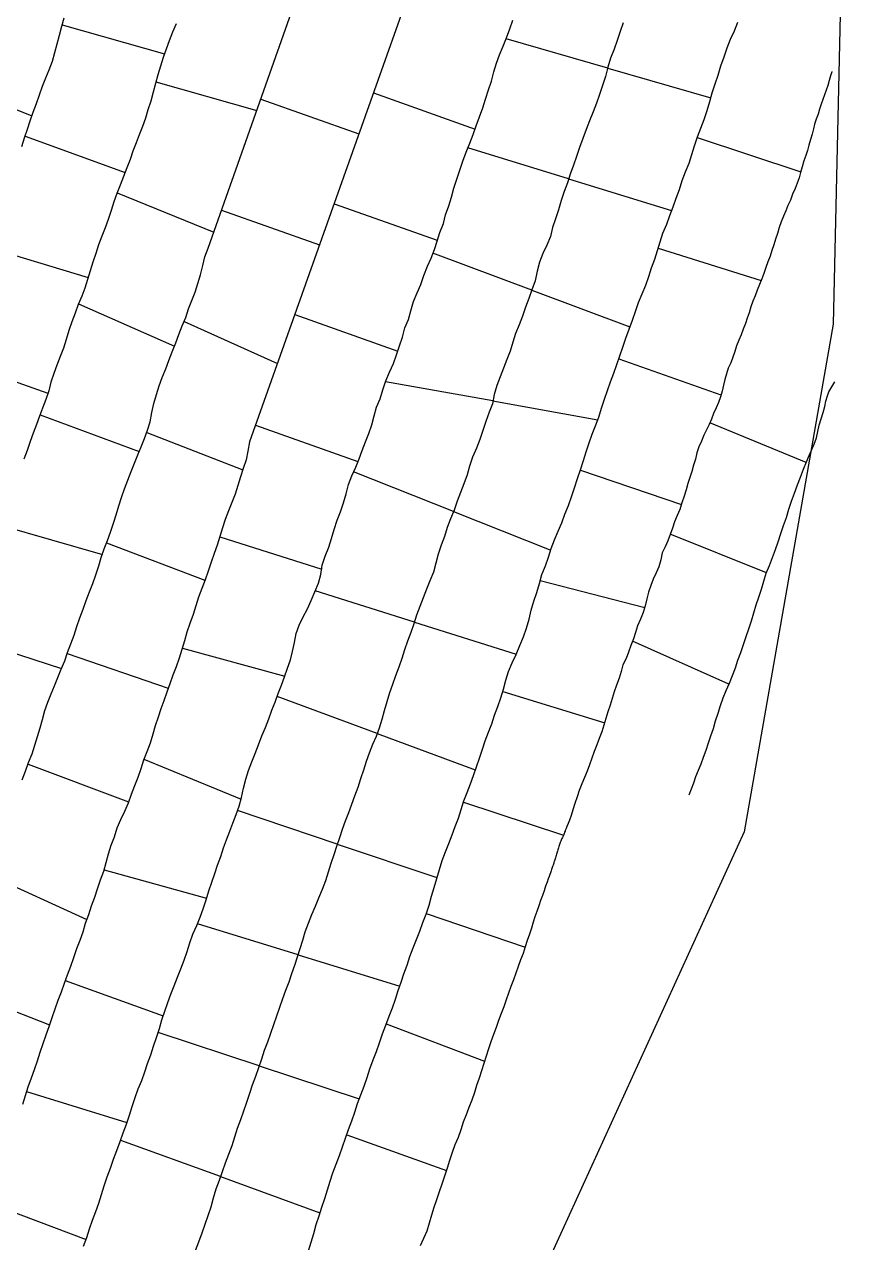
# Model space of a CAD drawing. Extents: x 703186 to 703989, y 1560402 to 1561368.
# Drawn here: x 703954.5 to 703989.4, y 1560663.6 to 1560715.4 of the extents above; entities that cross this region are included whole.
import ezdxf

# ---------------------------------------------------------------- set-up
doc = ezdxf.new("R2010")
doc.units = 0
for name, color, linetype in [('10124_2002_REAL', 30, 'Continuous'), ('AGROCAD PLL', 7, 'Continuous'), ('PANTE_2002', 7, 'Continuous')]:
    doc.layers.add(name, color=color, linetype=linetype)

msp = doc.modelspace()

# ---------------------------------------------------------------- linework, layer by layer
at = {"layer": '10124_2002_REAL'}
for points in [[(703954.3627, 1560683.2581), (703954.4964, 1560683.6215), (703954.635, 1560683.9908), (703954.785, 1560684.364), (703954.8991, 1560684.7272), (703955.015, 1560685.0993), (703955.127, 1560685.4666), (703955.2246, 1560685.8262), (703955.3208, 1560686.2069), (703955.4555, 1560686.566), (703955.5962, 1560686.9185), (703955.7402, 1560687.261), (703955.8705, 1560687.6097), (703956.0234, 1560687.9675), (703956.1713, 1560688.3111), (703956.2949, 1560688.6715), (703956.4247, 1560689.0409), (703956.5656, 1560689.4087), (703956.6819, 1560689.7796), (703956.8191, 1560690.1477), (703956.9502, 1560690.5141), (703957.0789, 1560690.8833), (703957.2179, 1560691.2531), (703957.3619, 1560691.6146), (703957.4968, 1560691.9791), (703957.6183, 1560692.3559), (703957.7272, 1560692.7156), (703957.852, 1560693.078), (703957.9899, 1560693.4431), (703958.1255, 1560693.7967), (703958.2403, 1560694.1697), (703958.3576, 1560694.5361), (703958.4698, 1560694.9074), (703958.5856, 1560695.2728), (703958.7114, 1560695.6343), (703958.8537, 1560696.0015), (703958.9937, 1560696.3688), (703959.1355, 1560696.7313), (703959.2852, 1560697.0877), (703959.4219, 1560697.4269), (703959.5616, 1560697.7753), (703959.6997, 1560698.1313), (703959.8127, 1560698.492), (703959.8796, 1560698.881), (703959.9657, 1560699.2708), (703960.0703, 1560699.6524), (703960.196, 1560700.0179), (703960.3208, 1560700.379), (703960.4671, 1560700.7391), (703960.6043, 1560701.101), (703960.7476, 1560701.4687), (703960.8936, 1560701.8399), (703961.0249, 1560702.2051), (703961.1659, 1560702.5679), (703961.3281, 1560702.928), (703961.4445, 1560703.289), (703961.5776, 1560703.6485), (703961.7166, 1560703.9994), (703961.8333, 1560704.3648), (703961.9418, 1560704.7452), (703962.0435, 1560705.1301), (703962.1397, 1560705.506), (703962.275, 1560705.8775), (703974.0154, 1560739.1416)], [(703976.0971, 1560731.6318), (703964.0368, 1560697.628), (703963.9555, 1560697.2446), (703963.8864, 1560696.8674), (703963.7651, 1560696.5053), (703963.6504, 1560696.1446), (703963.5348, 1560695.7718), (703963.4192, 1560695.4065), (703963.2786, 1560695.0519), (703963.1327, 1560694.6929), (703962.9971, 1560694.3339), (703962.8892, 1560693.9724), (703962.7743, 1560693.6061), (703962.659, 1560693.2405), (703962.5268, 1560692.8832), (703962.4006, 1560692.5133), (703962.2721, 1560692.1315), (703962.1411, 1560691.7699), (703962.0079, 1560691.3988), (703961.8684, 1560691.0242), (703961.7543, 1560690.6537), (703961.6308, 1560690.2865), (703961.4954, 1560689.9095), (703961.372, 1560689.5436), (703961.2625, 1560689.1689), (703961.1608, 1560688.7946), (703961.0387, 1560688.4276), (703960.907, 1560688.0656), (703960.7697, 1560687.7018), (703960.6378, 1560687.3437), (703960.5114, 1560686.9795), (703960.3931, 1560686.6189), (703960.2623, 1560686.2786), (703960.1495, 1560685.9182), (703960.0168, 1560685.5488), (703959.9253, 1560685.1999), (703959.8092, 1560684.8204), (703959.6624, 1560684.4479), (703959.5181, 1560684.0967), (703959.4035, 1560683.7233), (703959.279, 1560683.348), (703959.1432, 1560682.9981), (703959.0038, 1560682.6289), (703958.8641, 1560682.2676), (703958.7077, 1560681.9101), (703958.5402, 1560681.5489), (703958.3941, 1560681.1918), (703958.2752, 1560680.8145), (703958.1386, 1560680.4553), (703958.0155, 1560680.0977), (703957.9232, 1560679.7235), (703957.8213, 1560679.357), (703957.6776, 1560678.9895), (703957.5578, 1560678.6084), (703957.4342, 1560678.2459), (703957.3011, 1560677.874), (703957.1838, 1560677.506), (703957.0464, 1560677.1492), (703956.9384, 1560676.7785), (703956.809, 1560676.4257), (703956.6647, 1560676.0632), (703956.5405, 1560675.6823), (703956.4205, 1560675.3127), (703956.2801, 1560674.9499), (703956.1501, 1560674.5875), (703956.0251, 1560674.2213), (703955.8789, 1560673.8629), (703955.7458, 1560673.4973), (703955.6172, 1560673.1225), (703955.4945, 1560672.7534), (703955.3687, 1560672.3849), (703955.2372, 1560672.0214), (703955.11, 1560671.6574), (703954.9927, 1560671.2844), (703954.8696, 1560670.9182), (703954.7394, 1560670.5565), (703954.6002, 1560670.1853), (703954.4853, 1560669.8132), (703954.3688, 1560669.4377)], [(703954.3443, 1560710.2016), (703954.4611, 1560710.5724), (703954.5936, 1560710.9356), (703954.7072, 1560711.2967), (703954.8289, 1560711.6659), (703954.965, 1560712.0348), (703955.0949, 1560712.3944), (703955.2257, 1560712.7603), (703955.3718, 1560713.1175), (703955.5153, 1560713.4677), (703955.6474, 1560713.8259), (703955.7561, 1560714.1942), (703955.8542, 1560714.5621), (703955.9487, 1560714.9414), (703956.0478, 1560715.3139), (703956.1521, 1560715.6772)], [(703960.9123, 1560715.4255), (703960.762, 1560715.0661), (703960.6196, 1560714.7012), (703960.4924, 1560714.3441), (703960.3536, 1560713.9909), (703960.2454, 1560713.6196), (703960.1332, 1560713.25), (703960.0277, 1560712.8753), (703959.9308, 1560712.5067), (703959.8314, 1560712.1324), (703959.7071, 1560711.7653), (703959.6076, 1560711.3999), (703959.4825, 1560711.05), (703959.3444, 1560710.7023), (703959.2115, 1560710.3563), (703959.0739, 1560710.008), (703958.9492, 1560709.6468), (703958.8135, 1560709.2878), (703958.6777, 1560708.925), (703958.5329, 1560708.5601), (703958.3889, 1560708.2066), (703958.2615, 1560707.847), (703958.1425, 1560707.4723), (703958.0179, 1560707.1011), (703957.8957, 1560706.7457), (703957.7505, 1560706.3851), (703957.6132, 1560706.0149), (703957.4981, 1560705.65), (703957.3602, 1560705.2852), (703957.2492, 1560704.9111), (703957.1461, 1560704.543), (703957.0219, 1560704.1788), (703956.9004, 1560703.8263), (703956.7463, 1560703.4778), (703956.613, 1560703.1071), (703956.4703, 1560702.7404), (703956.3385, 1560702.3674), (703956.2268, 1560701.9864), (703956.1152, 1560701.6247), (703955.9752, 1560701.263), (703955.8407, 1560700.8994), (703955.7072, 1560700.5412), (703955.5863, 1560700.1759), (703955.4907, 1560699.7992), (703955.3643, 1560699.4367), (703955.2289, 1560699.0683), (703955.1021, 1560698.7265), (703954.9767, 1560698.3743), (703954.8277, 1560698.009), (703954.7032, 1560697.6422), (703954.5682, 1560697.2704), (703954.4351, 1560696.9012)], [(703956.9665, 1560663.4107), (703957.1069, 1560663.7826), (703957.2294, 1560664.1522), (703957.3495, 1560664.5198), (703957.4927, 1560664.8832), (703957.6271, 1560665.2384), (703957.7359, 1560665.6065), (703957.8462, 1560665.9813), (703957.9711, 1560666.366), (703958.1117, 1560666.7377), (703958.2405, 1560667.1141), (703958.3941, 1560667.4872), (703958.5341, 1560667.866), (703958.6641, 1560668.2316), (703958.7976, 1560668.6101), (703958.9236, 1560668.9831), (703959.0348, 1560669.3615), (703959.1625, 1560669.733), (703959.302, 1560670.1063), (703959.4516, 1560670.4633), (703959.5779, 1560670.829), (703959.6924, 1560671.1928), (703959.8385, 1560671.5484), (703959.9481, 1560671.9218), (703960.0773, 1560672.2904), (703960.197, 1560672.6696), (703960.3093, 1560673.0429), (703960.4253, 1560673.4137), (703960.5543, 1560673.7773), (703960.6923, 1560674.134), (703960.8323, 1560674.4915), (703960.9716, 1560674.8534), (703961.1077, 1560675.2111), (703961.2489, 1560675.5841), (703961.3873, 1560675.9461), (703961.4918, 1560676.32), (703961.624, 1560676.683), (703961.7857, 1560677.0527), (703961.9397, 1560677.4099), (703962.0681, 1560677.7641), (703962.1871, 1560678.1537), (703962.3074, 1560678.527), (703962.4364, 1560678.8955), (703962.5519, 1560679.2663), (703962.6668, 1560679.6268), (703962.8097, 1560679.9865), (703962.9298, 1560680.3607), (703963.0594, 1560680.706), (703963.2012, 1560681.0656), (703963.3283, 1560681.4183), (703963.4605, 1560681.7822), (703963.6005, 1560682.1386), (703963.6937, 1560682.5099), (703963.7765, 1560682.8963), (703963.8754, 1560683.2806), (703963.9938, 1560683.6472), (703964.1271, 1560684.0154), (703964.2762, 1560684.3738), (703964.4182, 1560684.7456), (703964.5587, 1560685.1231), (703964.7148, 1560685.4832), (703964.8491, 1560685.8459), (703964.9879, 1560686.2141), (703965.1242, 1560686.566), (703965.2599, 1560686.9261), (703965.3939, 1560687.2754), (703965.5231, 1560687.6423), (703965.6499, 1560688.0004), (703965.7758, 1560688.3537), (703965.8645, 1560688.7127), (703965.9534, 1560689.0933), (703966.019, 1560689.4819), (703966.1491, 1560689.8368), (703966.3197, 1560690.1857), (703966.5061, 1560690.533), (703966.6546, 1560690.8909), (703966.8069, 1560691.2566), (703966.9649, 1560691.6157), (703967.0745, 1560691.9966), (703967.129, 1560692.39), (703967.2567, 1560692.7758), (703967.4101, 1560693.1492), (703967.5176, 1560693.5249), (703967.6301, 1560693.912), (703967.7673, 1560694.2954), (703967.9073, 1560694.6603), (703968.0371, 1560695.0436), (703968.1506, 1560695.4272), (703968.2442, 1560695.8238), (703968.3908, 1560696.1954), (703968.5516, 1560696.5529), (703968.6935, 1560696.9061), (703968.8314, 1560697.2711), (703968.9676, 1560697.6333), (703969.1064, 1560697.9927), (703969.2339, 1560698.359), (703969.34, 1560698.7368), (703969.4389, 1560699.1083), (703969.5874, 1560699.4697), (703969.7082, 1560699.8475), (703969.8323, 1560700.2248), (703969.9891, 1560700.5966), (703970.1675, 1560700.9642), (703970.2894, 1560701.3433), (703970.4219, 1560701.713), (703970.5444, 1560702.0919), (703970.6484, 1560702.4817), (703970.8016, 1560702.8441), (703970.9032, 1560703.2112), (703971.0051, 1560703.6037), (703971.1737, 1560703.9789), (703971.3206, 1560704.3316), (703971.4566, 1560704.7157), (703971.6132, 1560705.1111), (703971.7603, 1560705.4492), (703971.8995, 1560705.8187), (703972.0159, 1560706.1754), (703972.126, 1560706.5468), (703972.2832, 1560706.9178), (703972.3787, 1560707.2966), (703972.5143, 1560707.6699), (703972.6282, 1560708.0502), (703972.7239, 1560708.43), (703972.8602, 1560708.8148), (703972.9897, 1560709.1972), (703973.1099, 1560709.5812), (703973.2537, 1560709.9581), (703973.4103, 1560710.3357), (703973.5521, 1560710.7077), (703973.6833, 1560711.0819), (703973.8194, 1560711.4613), (703973.9567, 1560711.8447), (703974.0799, 1560712.2183), (703974.2063, 1560712.6047), (703974.3247, 1560712.985), (703974.4302, 1560713.37), (703974.5466, 1560713.7414), (703974.6781, 1560714.1026), (703974.8274, 1560714.4651), (703974.9663, 1560714.8268), (703975.1079, 1560715.1996), (703975.2404, 1560715.575)], [(703979.9378, 1560715.4595), (703979.8045, 1560715.0902), (703979.6713, 1560714.7135), (703979.5447, 1560714.3358), (703979.3935, 1560713.9587), (703979.2872, 1560713.572), (703979.175, 1560713.1823), (703979.0521, 1560712.797), (703978.9255, 1560712.413), (703978.7988, 1560712.0365), (703978.6568, 1560711.6728), (703978.5001, 1560711.2988), (703978.3603, 1560710.9203), (703978.2164, 1560710.5453), (703978.0824, 1560710.1609), (703977.9496, 1560709.7784), (703977.814, 1560709.4004), (703977.6769, 1560709.0292), (703977.5622, 1560708.6567), (703977.4242, 1560708.2813), (703977.2923, 1560707.8988), (703977.1881, 1560707.511), (703977.0595, 1560707.1239), (703976.9319, 1560706.7478), (703976.8423, 1560706.3687), (703976.6879, 1560706.0084), (703976.5181, 1560705.6436), (703976.3779, 1560705.275), (703976.2753, 1560704.8931), (703976.195, 1560704.4901), (703976.0529, 1560704.1041), (703975.9144, 1560703.7341), (703975.7771, 1560703.3585), (703975.6549, 1560702.9824), (703975.5144, 1560702.6085), (703975.3551, 1560702.2439), (703975.2442, 1560701.869), (703975.1321, 1560701.495), (703974.9844, 1560701.133), (703974.8403, 1560700.7694), (703974.699, 1560700.3957), (703974.5649, 1560700.0287), (703974.4439, 1560699.6513), (703974.3728, 1560699.2524), (703974.2317, 1560698.8903), (703974.0961, 1560698.5031), (703973.956, 1560698.1159), (703973.8412, 1560697.7383), (703973.6903, 1560697.3589), (703973.5267, 1560696.9791), (703973.4017, 1560696.6064), (703973.2897, 1560696.229), (703973.1589, 1560695.844), (703973.0095, 1560695.4769), (703972.8749, 1560695.1049), (703972.7359, 1560694.7294), (703972.5886, 1560694.3582), (703972.442, 1560693.9898), (703972.3241, 1560693.6134), (703972.1949, 1560693.2355), (703972.0678, 1560692.8581), (703971.9622, 1560692.4777), (703971.8631, 1560692.091), (703971.7109, 1560691.7186), (703971.5597, 1560691.3619), (703971.4269, 1560690.9958), (703971.2883, 1560690.6277), (703971.1461, 1560690.2637), (703971.0298, 1560689.8942), (703970.8972, 1560689.5246), (703970.7629, 1560689.1538), (703970.6327, 1560688.7891), (703970.5145, 1560688.4204), (703970.3825, 1560688.0494), (703970.2481, 1560687.6832), (703970.1155, 1560687.3141), (703969.9893, 1560686.9499), (703969.8786, 1560686.5693), (703969.7707, 1560686.1908), (703969.6671, 1560685.8221), (703969.5481, 1560685.4581), (703969.4174, 1560685.105), (703969.27, 1560684.7542), (703969.1268, 1560684.3954), (703969.002, 1560684.0342), (703968.8774, 1560683.664), (703968.7543, 1560683.2954), (703968.6412, 1560682.9315), (703968.5056, 1560682.5629), (703968.3681, 1560682.2066), (703968.2409, 1560681.8497), (703968.0989, 1560681.4901), (703967.979, 1560681.1391), (703967.8579, 1560680.7847), (703967.7359, 1560680.4215), (703967.6161, 1560680.066), (703967.4906, 1560679.6961), (703967.3804, 1560679.3255), (703967.2685, 1560678.951), (703967.1249, 1560678.5885), (703966.9738, 1560678.2233), (703966.8259, 1560677.8676), (703966.6741, 1560677.5092), (703966.5227, 1560677.1459), (703966.3946, 1560676.7794), (703966.2841, 1560676.4204), (703966.1763, 1560676.0651), (703966.068, 1560675.7131), (703965.9519, 1560675.3593), (703965.8263, 1560675.0041), (703965.7048, 1560674.6457), (703965.5685, 1560674.2901), (703965.4333, 1560673.9321), (703965.314, 1560673.5684), (703965.1794, 1560673.2008), (703965.0552, 1560672.8306), (703964.9266, 1560672.4645), (703964.7924, 1560672.0995), (703964.6581, 1560671.7402), (703964.5397, 1560671.3713), (703964.4186, 1560671.004), (703964.2876, 1560670.6387), (703964.1499, 1560670.2712), (703964.0268, 1560669.9038), (703963.9011, 1560669.5293), (703963.7759, 1560669.1594), (703963.6465, 1560668.792), (703963.5124, 1560668.4216), (703963.3888, 1560668.0462), (703963.2765, 1560667.6775), (703963.1413, 1560667.3081), (703962.9938, 1560666.9468), (703962.8724, 1560666.575), (703962.7403, 1560666.2117), (703962.602, 1560665.8386), (703962.4909, 1560665.4641), (703962.3829, 1560665.0812), (703962.2639, 1560664.7031), (703962.1363, 1560664.3313), (703962.0061, 1560663.9616), (703961.8688, 1560663.582), (703961.7251, 1560663.2144)], [(703966.5503, 1560663.2135), (703966.6614, 1560663.5806), (703966.7691, 1560663.9517), (703966.8678, 1560664.3348), (703966.9914, 1560664.7048), (703967.1107, 1560665.0744), (703967.2364, 1560665.442), (703967.3538, 1560665.8061), (703967.4589, 1560666.1753), (703967.5851, 1560666.5408), (703967.7281, 1560666.9079), (703967.864, 1560667.2732), (703967.9918, 1560667.6425), (703968.1196, 1560668.0088), (703968.251, 1560668.3741), (703968.3844, 1560668.7507), (703968.5093, 1560669.1173), (703968.6254, 1560669.4914), (703968.7667, 1560669.8576), (703968.9082, 1560670.2213), (703969.0358, 1560670.5935), (703969.1587, 1560670.9627), (703969.2919, 1560671.3355), (703969.4326, 1560671.6954), (703969.5675, 1560672.0692), (703969.6998, 1560672.4456), (703969.8293, 1560672.8144), (703969.972, 1560673.1936), (703970.1114, 1560673.5609), (703970.2392, 1560673.9235), (703970.3613, 1560674.2853), (703970.4832, 1560674.6497), (703970.605, 1560675.0061), (703970.7367, 1560675.3754), (703970.8559, 1560675.7399), (703970.9908, 1560676.1005), (703971.1361, 1560676.4565), (703971.278, 1560676.8156), (703971.4099, 1560677.1811), (703971.5473, 1560677.5428), (703971.6754, 1560677.9177), (703971.78, 1560678.3031), (703971.8903, 1560678.6795), (703971.9995, 1560679.0609), (703972.1149, 1560679.4446), (703972.2289, 1560679.8226), (703972.368, 1560680.1868), (703972.5147, 1560680.5413), (703972.6518, 1560680.9117), (703972.786, 1560681.2655), (703972.9215, 1560681.6266), (703973.037, 1560681.9961), (703973.1572, 1560682.3591), (703973.2892, 1560682.711), (703973.4327, 1560683.0797), (703973.5599, 1560683.4456), (703973.6879, 1560683.8127), (703973.8259, 1560684.1814), (703973.941, 1560684.5573), (703974.0618, 1560684.9196), (703974.2098, 1560685.2805), (703974.3399, 1560685.6368), (703974.4589, 1560686.0042), (703974.5958, 1560686.3729), (703974.727, 1560686.7411), (703974.8392, 1560687.1073), (703974.9362, 1560687.4916), (703975.0576, 1560687.8623), (703975.2119, 1560688.2294), (703975.3829, 1560688.5929), (703975.5358, 1560688.966), (703975.6891, 1560689.3377), (703975.8239, 1560689.7122), (703975.9269, 1560690.0903), (703976.0138, 1560690.4767), (703976.1334, 1560690.8524), (703976.2639, 1560691.2296), (703976.3733, 1560691.608), (703976.4733, 1560691.9927), (703976.6287, 1560692.355), (703976.7617, 1560692.723), (703976.8759, 1560693.0958), (703977.0067, 1560693.4655), (703977.1639, 1560693.8314), (703977.3205, 1560694.1942), (703977.4581, 1560694.5582), (703977.6081, 1560694.9245), (703977.7336, 1560695.301), (703977.86, 1560695.6822), (703977.9913, 1560696.0683), (703978.1217, 1560696.4482), (703978.2435, 1560696.834), (703978.3624, 1560697.2115), (703978.4896, 1560697.5891), (703978.62, 1560697.9576), (703978.7612, 1560698.3171), (703978.9016, 1560698.6817), (703979.0123, 1560699.0607), (703979.1402, 1560699.4469), (703979.2606, 1560699.8129), (703979.3957, 1560700.183), (703979.5339, 1560700.553), (703979.6671, 1560700.9208), (703979.7966, 1560701.2901), (703979.9133, 1560701.6634), (703980.0505, 1560702.0455), (703980.1859, 1560702.4257), (703980.3281, 1560702.8083), (703980.4587, 1560703.1806), (703980.5922, 1560703.5583), (703980.7437, 1560703.9384), (703980.8943, 1560704.2975), (703981.0222, 1560704.6627), (703981.1436, 1560705.0404), (703981.2755, 1560705.4037), (703981.3969, 1560705.7728), (703981.5141, 1560706.1477), (703981.6252, 1560706.5167), (703981.7887, 1560706.8947), (703981.9154, 1560707.2585), (703982.0565, 1560707.6291), (703982.1842, 1560707.9983), (703982.3257, 1560708.3718), (703982.4438, 1560708.7509), (703982.5805, 1560709.1233), (703982.7384, 1560709.4859), (703982.8605, 1560709.8576), (703982.9698, 1560710.234), (703983.0961, 1560710.6158), (703983.2347, 1560710.9826), (703983.3772, 1560711.3543), (703983.5044, 1560711.7277), (703983.6165, 1560712.11), (703983.723, 1560712.4848), (703983.8444, 1560712.8614), (703983.972, 1560713.2405), (703984.0942, 1560713.6311), (703984.2262, 1560714.013), (703984.3587, 1560714.3995), (703984.5047, 1560714.7625), (703984.6649, 1560715.1266), (703984.8109, 1560715.494)], [(703988.8189, 1560713.3956), (703988.8131, 1560713.3763), (703988.7612, 1560713.2055), (703988.7043, 1560713.013), (703988.6469, 1560712.8009), (703988.5647, 1560712.592), (703988.4962, 1560712.3958), (703988.4275, 1560712.2026), (703988.3607, 1560712.0042), (703988.2906, 1560711.7948), (703988.2333, 1560711.5766), (703988.1512, 1560711.3685), (703988.0717, 1560711.1557), (703988.0352, 1560710.9482), (703987.9704, 1560710.7286), (703987.9002, 1560710.4976), (703987.8377, 1560710.2624), (703987.7725, 1560710.0364), (703987.7003, 1560709.813), (703987.6209, 1560709.5833), (703987.5461, 1560709.3395), (703987.4803, 1560709.0971), (703987.4204, 1560708.8597), (703987.3413, 1560708.6389), (703987.2477, 1560708.4087), (703987.1417, 1560708.1677), (703987.0479, 1560707.9226), (703986.9421, 1560707.6954), (703986.8508, 1560707.4658), (703986.7563, 1560707.2382), (703986.6615, 1560706.9984), (703986.5677, 1560706.7512), (703986.4949, 1560706.5001), (703986.4186, 1560706.2556), (703986.3412, 1560706.0097), (703986.2648, 1560705.7728), (703986.1853, 1560705.54), (703986.0844, 1560705.2937), (703985.9974, 1560705.049), (703985.9196, 1560704.8022), (703985.8295, 1560704.564), (703985.7284, 1560704.3341), (703985.6378, 1560704.0901), (703985.5485, 1560703.8507), (703985.456, 1560703.6164), (703985.3707, 1560703.3719), (703985.2986, 1560703.1291), (703985.2121, 1560702.892), (703985.1354, 1560702.6681), (703985.0463, 1560702.4331), (703984.9537, 1560702.1923), (703984.8496, 1560701.9563), (703984.7573, 1560701.7228), (703984.6835, 1560701.4743), (703984.6055, 1560701.2322), (703984.5101, 1560700.9984), (703984.4072, 1560700.7725), (703984.3314, 1560700.5303), (703984.2586, 1560700.2884), (703984.1968, 1560700.0424), (703984.1406, 1560699.7888), (703984.07, 1560699.5495), (703983.9835, 1560699.3137), (703983.885, 1560699.076), (703983.7787, 1560698.8417), (703983.6882, 1560698.5974), (703983.595, 1560698.3688), (703983.481, 1560698.152), (703983.3608, 1560697.921), (703983.2627, 1560697.67), (703983.1595, 1560697.4226), (703983.0752, 1560697.1633), (703983.0061, 1560696.8987), (703982.9261, 1560696.6374), (703982.8542, 1560696.3682), (703982.7641, 1560696.1167), (703982.6825, 1560695.8585), (703982.6115, 1560695.5903), (703982.5298, 1560695.3168), (703982.4344, 1560695.0395), (703982.345, 1560694.7615), (703982.2369, 1560694.4949), (703982.1214, 1560694.2377), (703982.0262, 1560693.9675), (703981.9321, 1560693.6965), (703981.8405, 1560693.4295), (703981.7208, 1560693.1716), (703981.597, 1560692.9077), (703981.5304, 1560692.6185), (703981.4545, 1560692.3205), (703981.3344, 1560692.0608), (703981.214, 1560691.7888), (703981.1088, 1560691.5163), (703981.0106, 1560691.2439), (703980.946, 1560690.9508), (703980.8761, 1560690.6603), (703980.7857, 1560690.3735), (703980.6724, 1560690.0921), (703980.5479, 1560689.8124), (703980.4608, 1560689.526), (703980.3664, 1560689.2472), (703980.2661, 1560688.9656), (703980.1583, 1560688.6854), (703980.0585, 1560688.413), (703979.9262, 1560688.1479), (703979.8467, 1560687.865), (703979.7658, 1560687.576), (703979.656, 1560687.2842), (703979.5497, 1560687.0015), (703979.4666, 1560686.7207), (703979.3745, 1560686.4346), (703979.2877, 1560686.1422), (703979.2021, 1560685.8613), (703979.1172, 1560685.5767), (703979.0211, 1560685.2967), (703978.9153, 1560685.0158), (703978.8071, 1560684.7425), (703978.6968, 1560684.4547), (703978.5968, 1560684.176), (703978.5028, 1560683.8928), (703978.3997, 1560683.6218), (703978.2813, 1560683.3533), (703978.1706, 1560683.0794), (703978.0678, 1560682.8058), (703977.9753, 1560682.5284), (703977.879, 1560682.2494), (703977.7976, 1560681.9798), (703977.7215, 1560681.7338), (703977.6468, 1560681.5396), (703977.5864, 1560681.3993), (703977.5372, 1560681.272), (703977.5015, 1560681.1895), (703977.4784, 1560681.1282), (703977.4682, 1560681.0957), (703977.4601, 1560681.0695), (703977.4407, 1560681.0235), (703977.4212, 1560680.9695), (703977.4067, 1560680.9323), (703977.3917, 1560680.8923), (703977.3761, 1560680.8559), (703977.3541, 1560680.8077), (703977.3303, 1560680.7633), (703977.3134, 1560680.7251), (703977.2945, 1560680.6828), (703977.2757, 1560680.6412), (703977.2542, 1560680.5941), (703977.2414, 1560680.5489), (703977.2266, 1560680.5026), (703977.2076, 1560680.4582), (703977.1891, 1560680.4143), (703977.1764, 1560680.3681), (703977.1649, 1560680.3226), (703977.15, 1560680.272), (703977.136, 1560680.2264), (703977.1199, 1560680.183), (703977.105, 1560680.1339), (703977.0915, 1560680.086), (703977.0757, 1560680.0398), (703977.064, 1560679.9904), (703977.0501, 1560679.9423), (703977.0378, 1560679.895), (703977.0259, 1560679.8475), (703977.0068, 1560679.8041), (703976.9891, 1560679.7581), (703976.9764, 1560679.7131), (703976.9663, 1560679.6657), (703976.951, 1560679.6188), (703976.9332, 1560679.5735), (703976.9183, 1560679.5265), (703976.9022, 1560679.4794), (703976.8861, 1560679.4342), (703976.872, 1560679.3852), (703976.853, 1560679.343), (703976.8351, 1560679.2933), (703976.8124, 1560679.2322), (703976.7804, 1560679.1464), (703976.7372, 1560679.0415), (703976.6934, 1560678.9043), (703976.6336, 1560678.728), (703976.5752, 1560678.5329), (703976.4972, 1560678.3335), (703976.4191, 1560678.1176), (703976.3426, 1560677.8884), (703976.2583, 1560677.6514), (703976.1736, 1560677.4221), (703976.1016, 1560677.197), (703976.0274, 1560676.9483), (703975.9488, 1560676.6834), (703975.8494, 1560676.4253), (703975.7661, 1560676.1533), (703975.6765, 1560675.8695), (703975.5639, 1560675.5907), (703975.4589, 1560675.3169), (703975.3662, 1560675.0361), (703975.2638, 1560674.7497), (703975.1513, 1560674.4661), (703975.0481, 1560674.1786), (703974.9525, 1560673.8903), (703974.8492, 1560673.5945), (703974.7362, 1560673.3082), (703974.6331, 1560673.0146), (703974.5283, 1560672.7141), (703974.4192, 1560672.4146), (703974.3088, 1560672.115), (703974.2038, 1560671.8079), (703974.0997, 1560671.4985), (703974.0011, 1560671.1825), (703973.902, 1560670.873), (703973.8037, 1560670.5611), (703973.6988, 1560670.2572), (703973.6086, 1560669.9469), (703973.4871, 1560669.6292), (703973.3618, 1560669.3187), (703973.2517, 1560669.0049), (703973.1323, 1560668.684), (703973.0262, 1560668.3648), (703972.9073, 1560668.0337), (703972.7694, 1560667.7262), (703972.6576, 1560667.3994), (703972.5474, 1560667.0617), (703972.4423, 1560666.7287), (703972.3292, 1560666.3963), (703972.2186, 1560666.0563), (703972.0986, 1560665.7255), (703971.9863, 1560665.3894), (703971.8719, 1560665.06), (703971.7761, 1560664.7352), (703971.6805, 1560664.3879), (703971.5739, 1560664.0585), (703971.4428, 1560663.7426), (703971.3005, 1560663.4235)], [(703982.7362, 1560682.6233), (703982.8393, 1560682.8689), (703982.9351, 1560683.1241), (703983.0313, 1560683.4), (703983.1369, 1560683.6688), (703983.2527, 1560683.9371), (703983.3504, 1560684.2245), (703983.4596, 1560684.5233), (703983.5704, 1560684.8266), (703983.6697, 1560685.1273), (703983.776, 1560685.4368), (703983.8688, 1560685.7668), (703983.9693, 1560686.0959), (703984.0795, 1560686.419), (703984.1872, 1560686.7409), (703984.3129, 1560687.0549), (703984.455, 1560687.372), (703984.5896, 1560687.6902), (703984.7075, 1560688.0176), (703984.8165, 1560688.3453), (703984.937, 1560688.6744), (703985.0523, 1560689.0082), (703985.1635, 1560689.3481), (703985.2751, 1560689.6845), (703985.3883, 1560690.0247), (703985.4891, 1560690.3625), (703985.592, 1560690.6971), (703985.71, 1560691.0255), (703985.8162, 1560691.3679), (703985.9143, 1560691.7049), (703986.0207, 1560692.0434), (703986.1563, 1560692.3806), (703986.2896, 1560692.7153), (703986.4187, 1560693.0473), (703986.5231, 1560693.3872), (703986.6412, 1560693.7287), (703986.7621, 1560694.0685), (703986.8791, 1560694.4168), (703986.9808, 1560694.7653), (703987.0896, 1560695.109), (703987.226, 1560695.457), (703987.3558, 1560695.8005), (703987.4816, 1560696.1352), (703987.6029, 1560696.4766), (703987.7288, 1560696.7832), (703987.8532, 1560697.053), (703987.965, 1560697.303), (703988.0666, 1560697.5343), (703988.1564, 1560697.8043), (703988.2161, 1560698.0752), (703988.2696, 1560698.345), (703988.3549, 1560698.6135), (703988.4405, 1560698.88), (703988.51, 1560699.1346), (703988.5643, 1560699.3667), (703988.6275, 1560699.5866), (703988.6902, 1560699.7632), (703988.768, 1560699.9047), (703988.8512, 1560700.0413), (703988.9337, 1560700.1896)]]:
    msp.add_lwpolyline(points, dxfattribs=at)
at = {"layer": 'AGROCAD PLL', "color": 3, "true_color": 0x00ff00}
for points in [[(703956.0675, 1560715.3826), (703960.4105, 1560714.1358)], [(703979.2763, 1560713.5342), (703974.9484, 1560714.7803)], [(703979.2763, 1560713.5342), (703974.9484, 1560714.7803)], [(703950.5798, 1560713.1777), (703954.7739, 1560711.4991)], [(703960.0479, 1560712.9471), (703964.3433, 1560711.7377)], [(703954.4874, 1560710.6446), (703958.7406, 1560709.093)], [(703977.6129, 1560708.8214), (703973.3293, 1560710.1404)], [(703977.6129, 1560708.8214), (703973.3293, 1560710.1404)], [(703952.843, 1560705.9264), (703957.1697, 1560704.6273)], [(703976.0457, 1560704.0849), (703971.8395, 1560705.6594)], [(703976.0457, 1560704.0849), (703971.8395, 1560705.6594)], [(703976.0457, 1560704.0849), (703980.2216, 1560702.5218)], [(703956.7613, 1560703.5117), (703960.8415, 1560701.7075)], [(703951.1677, 1560701.2163), (703955.4572, 1560699.7032)], [(703974.3943, 1560699.373), (703978.8612, 1560698.5768)], [(703955.1257, 1560698.7901), (703959.3411, 1560697.2263)], [(703978.1175, 1560696.436), (703982.4097, 1560694.9627)], [(703972.7121, 1560694.6693), (703976.8544, 1560693.0256)], [(703953.4321, 1560694.09), (703957.7712, 1560692.8435)], [(703962.7684, 1560693.5873), (703967.1054, 1560692.2195)], [(703957.9493, 1560693.3357), (703962.1356, 1560691.7546)], [(703957.9493, 1560693.3357), (703962.1356, 1560691.7546)], [(703971.0502, 1560689.959), (703975.3839, 1560688.5949)], [(703971.0502, 1560689.959), (703975.3837, 1560688.595)], [(703961.1757, 1560688.8496), (703965.5315, 1560687.6661)], [(703984.4329, 1560687.3226), (703980.335, 1560689.159)], [(703956.2788, 1560688.6246), (703960.5714, 1560687.1525)], [(703969.4602, 1560685.2206), (703965.21, 1560686.7938)], [(703969.4602, 1560685.2206), (703965.21, 1560686.7938)], [(703974.8109, 1560687.0149), (703979.1497, 1560685.6856)], [(703969.4602, 1560685.2206), (703973.6394, 1560683.6737)], [(703959.5321, 1560684.1307), (703963.6734, 1560682.4291)], [(703973.1391, 1560682.3045), (703977.393, 1560680.8959)], [(703973.1391, 1560682.3045), (703977.3932, 1560680.8958)], [(703967.7682, 1560680.5175), (703963.5238, 1560681.9432)], [(703967.7682, 1560680.5175), (703963.5238, 1560681.9432)], [(703967.7682, 1560680.5175), (703972.0091, 1560679.093)], [(703957.8423, 1560679.4324), (703962.208, 1560678.2185)], [(703966.0977, 1560675.8098), (703961.8176, 1560677.1266)], [(703966.0977, 1560675.8098), (703961.8176, 1560677.1266)], [(703966.0977, 1560675.8098), (703970.4258, 1560674.4781)], [(703951.2868, 1560674.4961), (703955.5207, 1560672.8321)], [(703969.8492, 1560672.8672), (703974.0352, 1560671.2919)], [(703964.4473, 1560671.091), (703960.1463, 1560672.509)], [(703964.4473, 1560671.091), (703960.1463, 1560672.509)], [(703964.4473, 1560671.091), (703968.7014, 1560669.6884)], [(703954.5419, 1560669.9963), (703958.8197, 1560668.6754)], [(703968.1731, 1560668.1576), (703972.4099, 1560666.6336)], [(703962.7986, 1560666.372), (703958.5519, 1560667.9161)], [(703962.7986, 1560666.372), (703958.5519, 1560667.9161)], [(703962.7986, 1560666.372), (703967.0326, 1560664.8324)], [(703952.896, 1560665.278), (703957.0767, 1560663.7027)]]:
    msp.add_lwpolyline(points, dxfattribs=at)
at = {"layer": 'AGROCAD PLL', "color": 1, "true_color": 0xff0000}
for points in [[(703979.2763, 1560713.5342), (703983.6624, 1560712.2714)], [(703969.304, 1560712.4788), (703973.6345, 1560710.9428)], [(703983.0849, 1560710.5819), (703987.488, 1560709.1254)], [(703977.6129, 1560708.8214), (703981.9965, 1560707.4716)], [(703967.6326, 1560707.7664), (703972.0256, 1560706.2083)], [(703981.427, 1560705.8689), (703985.8019, 1560704.5013)], [(703965.9613, 1560703.054), (703970.3452, 1560701.4991)], [(703979.751, 1560701.1599), (703984.0956, 1560699.6364)], [(703974.3943, 1560699.373), (703969.8203, 1560700.1883)], [(703974.3943, 1560699.373), (703969.8203, 1560700.1883)], [(703964.2899, 1560698.3416), (703968.6491, 1560696.7955)], [(703972.7121, 1560694.6693), (703968.4628, 1560696.3555)], [(703972.7121, 1560694.6693), (703968.4628, 1560696.3555)], [(703976.4081, 1560691.742), (703980.8529, 1560690.5866)], [(703954.6081, 1560683.9191), (703958.8824, 1560682.3149)], [(703952.9415, 1560679.2081), (703957.1111, 1560677.3172)]]:
    msp.add_lwpolyline(points, dxfattribs=at)
at = {"layer": 'AGROCAD PLL', "color": 5, "true_color": 0x0000ff}
for points in [[(703964.5094, 1560712.2084), (703968.6853, 1560710.7345)], [(703958.3994, 1560708.2323), (703962.5145, 1560706.556)], [(703962.8453, 1560707.4934), (703967.014, 1560706.0221)], [(703961.2518, 1560702.7587), (703965.2222, 1560700.9703)], [(703987.7198, 1560696.7612), (703983.6251, 1560698.4426)], [(703959.6606, 1560698.0306), (703963.7462, 1560696.4457)], [(703986.027, 1560692.0592), (703981.9349, 1560693.7048)], [(703986.027, 1560692.0592), (703981.935, 1560693.7048)], [(703971.0502, 1560689.959), (703966.8216, 1560691.2899)], [(703971.0502, 1560689.959), (703966.8216, 1560691.2899)], [(703951.8363, 1560689.3545), (703956.0316, 1560687.9864)], [(703971.5552, 1560677.566), (703975.7587, 1560676.1297)], [(703956.1954, 1560674.7138), (703960.3642, 1560673.2184)]]:
    msp.add_lwpolyline(points, dxfattribs=at)
at = {"layer": 'PANTE_2002'}
msp.add_lwpolyline([(703962.8236, 1560817.8599), (703967.5861, 1560793.7827), (703974.2007, 1560769.1764), (703983.7459, 1560754.0422), (703985.7088, 1560748.0632), (703989.4428, 1560727.7406), (703988.868, 1560702.641), (703985.079, 1560681.0368), (703964.832, 1560636.6822), (703872.1098, 1560647.2127)], dxfattribs=at)

doc.saveas('drawing.dxf')
